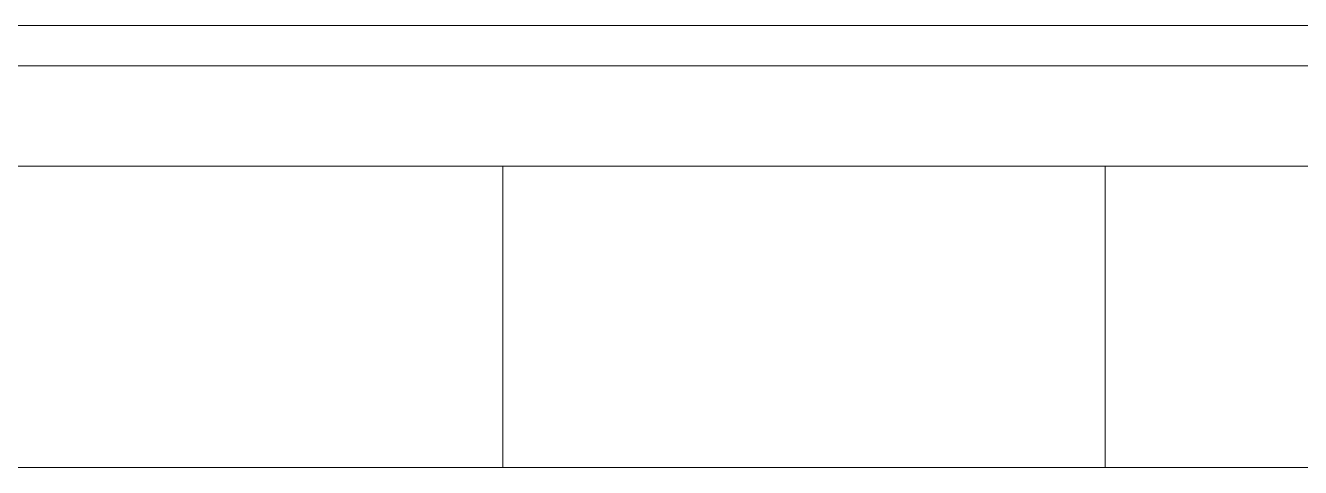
# Model space of a CAD drawing. Header units: millimetres. Extents: x -10051 to 73829, y -4843 to 44223.
# Drawn here: x 43531.3 to 43848.7, y 2115 to 2225 of the extents above; entities that cross this region are included whole.
import ezdxf

# ---------------------------------------------------------------- set-up
doc = ezdxf.new("R2010")
doc.units = ezdxf.units.MM
for name, color, linetype, lineweight in [('Стены внутренние', 7, 'Continuous', 18), ('Стены отделка', 7, 'Continuous', 30), ('Стены штриховка', 7, 'Continuous', 9)]:
    doc.layers.add(name, color=color, linetype=linetype, lineweight=lineweight)

msp = doc.modelspace()

# ---------------------------------------------------------------- hatches: boundary and pattern name
at = {"layer": 'Стены внутренние', "lineweight": 9}
h = msp.add_hatch(dxfattribs=at)
h.set_pattern_fill('FP_12', color=256, style=0, pattern_type=2)
h.set_pattern_definition([(0, (0, 0), (0, 150), []), (90, (0, 0), (-150, 9e-15), [])])
h.paths.add_polyline_path([(44040, 2115), (44040, 2190), (41990.046, 2190), (41990.915, 2115), (44033.65, 2115)])

# ---------------------------------------------------------------- linework, layer by layer
at = {"layer": 'Стены отделка', "lineweight": 9}
msp.add_line((44040, 2215), (41989.77, 2215), dxfattribs=at)
at = {"layer": 'Стены штриховка'}
for p, q in [((41989.77, 2225), (44040, 2225)), ((41989.77, 2190), (44040, 2190)), ((41989.77, 2115), (44040, 2115))]:
    msp.add_line(p, q, dxfattribs=at)

doc.saveas('drawing.dxf')
